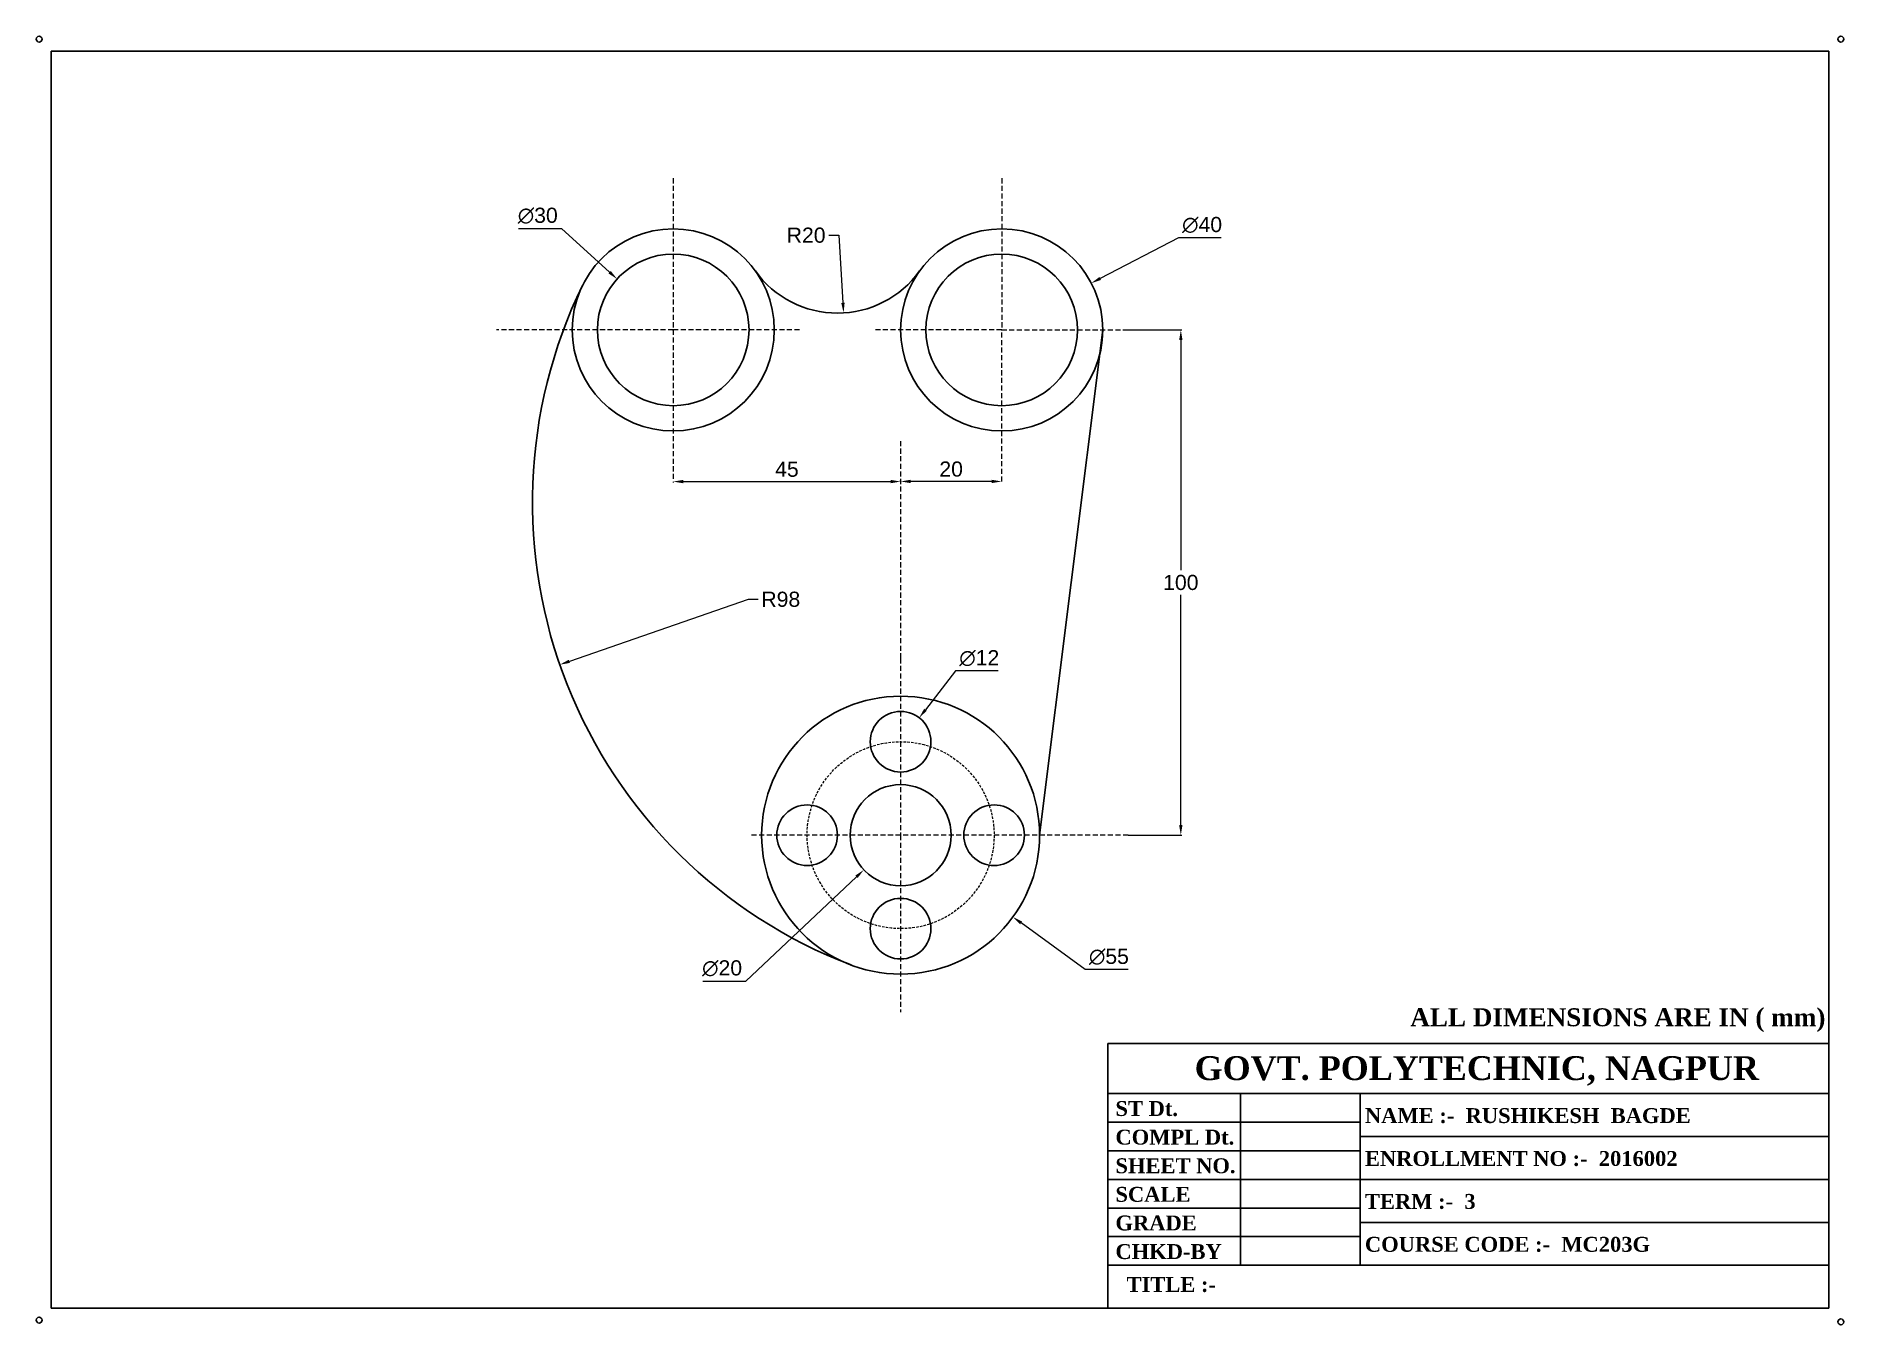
# Model space of a CAD drawing. Header units: inches. Extents: x -190 to 167, y -144 to 111.
import ezdxf

# ---------------------------------------------------------------- set-up
doc = ezdxf.new("R2010")
doc.units = ezdxf.units.IN
doc.header["$MEASUREMENT"] = 0
doc.linetypes.add('DASHEDX2', pattern=[1.5, 1, -0.5])
doc.linetypes.add('HIDDENX2', pattern=[0.75, 0.5, -0.25])
doc.styles.get("Standard").update_dxf_attribs({"font": 'arial.ttf'})
doc.dimstyles.get("Standard").update_dxf_attribs({"dimtxt": 3, "dimasz": 2, "dimexe": 0.18, "dimexo": 0.0625, "dimgap": 0.9, "dimtad": 1, "dimtih": 1, "dimtoh": 1, "dimdec": 0, "dimzin": 0, "dimdsep": 46, "dimtxsty": 'Standard', "dimcen": 0.09, "dimadec": 0, "dimazin": 0, "dimtfac": 1, "dimtdec": 0, "dimtofl": 0, "dimtmove": 0, "dimatfit": 3, "dimfxl": 1, "dimtolj": 1, "dimtzin": 0, "dimlwd": 15, "dimlwe": 15, "dimarcsym": 0})

# ---------------------------------------------------------------- blocks, each defined once
blk = doc.blocks.new('*D6')
at = {"color": 0, "lineweight": 15, "transparency": 16777216}
for p, q in [((-64.26, 22.86), (-64.26, 22.72)), ((-62.26, 22.9), (-21.26, 22.9)), ((-19.26, 22.86), (-19.26, 22.72))]:
    blk.add_line(p, q, dxfattribs=at)
at = {"color": 0, "transparency": 16777216}
for points in [[(-62.26, 23.24), (-62.26, 22.57), (-64.26, 22.9)], [(-21.26, 23.24), (-21.26, 22.57), (-19.26, 22.9)]]:
    blk.add_solid(points, dxfattribs=at)
at = {"layer": 'Defpoints', "color": 0, "transparency": 16777216}
for p in [(-64.26, 22.92), (-19.26, 22.92), (-19.26, 22.9)]:
    blk.add_point(p, dxfattribs=at)
at = {"color": 0, "transparency": 16777216, "insert": (-41.76, 25.33), "char_height": 3, "attachment_point": 5}
blk.add_mtext('\\A1;45', dxfattribs=at)
blk = doc.blocks.new('*D7')
at = {"color": 0, "lineweight": 15, "transparency": 16777216}
for p, q in [((-19.26, 22.98), (-19.26, 23.11)), ((-1.26, 22.93), (-17.26, 22.93)), ((0.74, 22.98), (0.74, 23.11))]:
    blk.add_line(p, q, dxfattribs=at)
at = {"color": 0, "transparency": 16777216}
for points in [[(-17.26, 23.26), (-17.26, 22.6), (-19.26, 22.93)], [(-1.26, 23.26), (-1.26, 22.6), (0.74, 22.93)]]:
    blk.add_solid(points, dxfattribs=at)
at = {"layer": 'Defpoints', "color": 0, "transparency": 16777216}
for p in [(-19.26, 22.93), (-19.26, 22.92), (0.74, 22.92)]:
    blk.add_point(p, dxfattribs=at)
at = {"color": 0, "transparency": 16777216, "insert": (-9.26, 25.36), "char_height": 3, "attachment_point": 5}
blk.add_mtext('\\A1;20', dxfattribs=at)
blk = doc.blocks.new('*D8')
at = {"color": 0, "linetype": 'ByBlock', "lineweight": 15, "transparency": 16777216}
for p, q in [((25.8, 52.92), (36.37, 52.92)), ((36.19, 50.92), (36.19, 5.35)), ((36.19, -45.08), (36.19, 0.49)), ((25.8, -47.08), (36.37, -47.08))]:
    blk.add_line(p, q, dxfattribs=at)
at = {"color": 0, "linetype": 'ByBlock', "transparency": 16777216}
for points in [[(35.86, 50.92), (36.52, 50.92), (36.19, 52.92)], [(35.86, -45.08), (36.52, -45.08), (36.19, -47.08)]]:
    blk.add_solid(points, dxfattribs=at)
at = {"layer": 'Defpoints', "color": 0, "linetype": 'ByBlock', "transparency": 16777216}
for p in [(25.74, 52.92), (25.74, -47.08), (36.19, -47.08)]:
    blk.add_point(p, dxfattribs=at)
at = {"color": 0, "linetype": 'ByBlock', "transparency": 16777216, "insert": (36.19, 2.92), "char_height": 3, "attachment_point": 5}
blk.add_mtext('\\A1;100', dxfattribs=at)
blk = doc.blocks.new('*D10')
at = {"color": 0, "linetype": 'ByBlock', "lineweight": 15, "transparency": 16777216}
for p, q in [((-49.46, -0.41), (-84.82, -12.68)), ((-47.46, -0.41), (-49.46, -0.41))]:
    blk.add_line(p, q, dxfattribs=at)
at = {"color": 0, "linetype": 'ByBlock', "transparency": 16777216}
blk.add_solid([(-84.93, -12.36), (-84.71, -12.99), (-86.71, -13.33)], dxfattribs=at)
at = {"layer": 'Defpoints', "color": 0, "linetype": 'ByBlock', "transparency": 16777216}
for p in [(5.88, 18.79), (-86.71, -13.33)]:
    blk.add_point(p, dxfattribs=at)
at = {"color": 0, "linetype": 'ByBlock', "transparency": 16777216, "insert": (-42.97, -0.41), "char_height": 3, "attachment_point": 5}
blk.add_mtext('\\A1;R98', dxfattribs=at)
blk = doc.blocks.new('*D11')
at = {"color": 0, "linetype": 'ByBlock', "lineweight": 15, "transparency": 16777216}
for p, q in [((-33.48, 71.65), (-31.48, 71.65)), ((-31.48, 71.65), (-30.67, 58.27))]:
    blk.add_line(p, q, dxfattribs=at)
at = {"color": 0, "linetype": 'ByBlock', "transparency": 16777216}
blk.add_solid([(-30.34, 58.29), (-31, 58.25), (-30.55, 56.28)], dxfattribs=at)
at = {"layer": 'Defpoints', "color": 0, "linetype": 'ByBlock', "transparency": 16777216}
for p in [(-31.76, 76.24), (-30.55, 56.28)]:
    blk.add_point(p, dxfattribs=at)
at = {"color": 0, "linetype": 'ByBlock', "transparency": 16777216, "insert": (-37.96, 71.65), "char_height": 3, "attachment_point": 5}
blk.add_mtext('\\A1;R20', dxfattribs=at)
blk = doc.blocks.new('*D12')
at = {"color": 0, "linetype": 'ByBlock', "lineweight": 15, "transparency": 16777216}
for p, q in [((-94.85, 72.99), (-86.4, 72.99)), ((-86.4, 72.99), (-76.85, 64.34)), ((-64.35, 52.92), (-64.17, 52.92)), ((-64.26, 52.83), (-64.26, 53.01))]:
    blk.add_line(p, q, dxfattribs=at)
at = {"color": 0, "linetype": 'ByBlock', "transparency": 16777216}
blk.add_solid([(-76.63, 64.59), (-77.08, 64.09), (-75.37, 63)], dxfattribs=at)
at = {"layer": 'Defpoints', "color": 0, "linetype": 'ByBlock', "transparency": 16777216}
for p in [(-75.37, 63), (-53.15, 42.85)]:
    blk.add_point(p, dxfattribs=at)
at = {"color": 0, "linetype": 'ByBlock', "transparency": 16777216, "insert": (-91.07, 75.51), "char_height": 3, "attachment_point": 5}
blk.add_mtext('\\A1;∅30', dxfattribs=at)
blk = doc.blocks.new('*D13')
at = {"color": 0, "linetype": 'ByBlock', "lineweight": 15, "transparency": 16777216}
for p, q in [((35.72, 71.16), (20.25, 63.09)), ((44.17, 71.16), (35.72, 71.16)), ((0.65, 52.92), (0.83, 52.92)), ((0.74, 52.83), (0.74, 53.01))]:
    blk.add_line(p, q, dxfattribs=at)
at = {"color": 0, "linetype": 'ByBlock', "transparency": 16777216}
blk.add_solid([(20.09, 63.39), (20.4, 62.8), (18.47, 62.17)], dxfattribs=at)
at = {"layer": 'Defpoints', "color": 0, "linetype": 'ByBlock', "transparency": 16777216}
for p in [(18.47, 62.17), (-16.99, 43.67)]:
    blk.add_point(p, dxfattribs=at)
at = {"color": 0, "linetype": 'ByBlock', "transparency": 16777216, "insert": (40.4, 73.68), "char_height": 3, "attachment_point": 5}
blk.add_mtext('\\A1;∅40', dxfattribs=at)
blk = doc.blocks.new('*D14')
at = {"color": 0, "linetype": 'ByBlock', "lineweight": 15, "transparency": 16777216}
for p, q in [((-8.37, -14.57), (-14.35, -22.26)), ((0.06, -14.57), (-8.37, -14.57)), ((-19.35, -28.58), (-19.17, -28.58)), ((-19.26, -28.67), (-19.26, -28.49))]:
    blk.add_line(p, q, dxfattribs=at)
at = {"color": 0, "linetype": 'ByBlock', "transparency": 16777216}
blk.add_solid([(-14.61, -22.06), (-14.09, -22.47), (-15.58, -23.84)], dxfattribs=at)
at = {"layer": 'Defpoints', "color": 0, "linetype": 'ByBlock', "transparency": 16777216}
for p in [(-15.58, -23.84), (-22.94, -33.32)]:
    blk.add_point(p, dxfattribs=at)
at = {"color": 0, "linetype": 'ByBlock', "transparency": 16777216, "insert": (-3.7, -12.06), "char_height": 3, "attachment_point": 5}
blk.add_mtext('\\A1;∅12', dxfattribs=at)
blk = doc.blocks.new('*D15')
at = {"color": 0, "linetype": 'ByBlock', "lineweight": 15, "transparency": 16777216}
for p, q in [((-19.35, -47.08), (-19.17, -47.08)), ((-19.26, -47.17), (-19.26, -46.99)), ((17.27, -73.67), (4.59, -64.44)), ((25.76, -73.67), (17.27, -73.67))]:
    blk.add_line(p, q, dxfattribs=at)
at = {"color": 0, "linetype": 'ByBlock', "transparency": 16777216}
blk.add_solid([(4.79, -64.17), (4.39, -64.71), (2.97, -63.26)], dxfattribs=at)
at = {"layer": 'Defpoints', "color": 0, "linetype": 'ByBlock', "transparency": 16777216}
for p in [(-41.49, -30.9), (2.97, -63.26)]:
    blk.add_point(p, dxfattribs=at)
at = {"color": 0, "linetype": 'ByBlock', "transparency": 16777216, "insert": (21.96, -71.16), "char_height": 3, "attachment_point": 5}
blk.add_mtext('\\A1;∅55', dxfattribs=at)
blk = doc.blocks.new('*D16')
at = {"color": 0, "linetype": 'ByBlock', "lineweight": 15, "transparency": 16777216}
for p, q in [((-19.35, -47.08), (-19.17, -47.08)), ((-19.26, -47.17), (-19.26, -46.99)), ((-49.92, -75.96), (-27.99, -55.31)), ((-58.37, -75.96), (-49.92, -75.96))]:
    blk.add_line(p, q, dxfattribs=at)
at = {"color": 0, "linetype": 'ByBlock', "transparency": 16777216}
blk.add_solid([(-28.22, -55.06), (-27.77, -55.55), (-26.54, -53.94)], dxfattribs=at)
at = {"layer": 'Defpoints', "color": 0, "linetype": 'ByBlock', "transparency": 16777216}
for p in [(-11.98, -40.22), (-26.54, -53.94)]:
    blk.add_point(p, dxfattribs=at)
at = {"color": 0, "linetype": 'ByBlock', "transparency": 16777216, "insert": (-54.59, -73.44), "char_height": 3, "attachment_point": 5}
blk.add_mtext('\\A1;∅20', dxfattribs=at)
blk = doc.blocks.new('TEMPLATE')
for p, q in [((2, -2), (2, -212)), ((299, -2), (2, -2)), ((299, -212), (299, -2)), ((178.52, -212), (178.52, -167.8)), ((178.52, -167.8), (299, -167.8)), ((299, -167.8), (299, -176.17)), ((299, -176.17), (178.52, -176.17)), ((200.7, -204.85), (200.7, -176.17)), ((220.71, -204.85), (220.71, -176.17)), ((220.71, -180.95), (178.52, -180.95)), ((299, -183.34), (220.71, -183.34)), ((220.71, -185.73), (178.52, -185.73)), ((299, -190.51), (178.52, -190.51)), ((220.71, -190.51), (178.52, -190.51)), ((220.71, -195.29), (178.52, -195.29)), ((299, -197.68), (220.71, -197.68)), ((220.71, -200.07), (178.52, -200.07)), ((299, -204.85), (178.52, -204.85)), ((2, -212), (299, -212)), ((299, -212), (178.52, -212))]:
    blk.add_line(p, q)
for centre in [(0, 0), (301, 0), (0, -214.02), (301, -214.31)]:
    blk.add_circle(centre, 0.5)
at = {"insert": (229.06, -161.92), "char_height": 3, "attachment_point": 1}
blk.add_mtext('{\\fTimes New Roman|b1|i0|c0|p18;ALL DIMENSIONS ARE IN ( mm) }', dxfattribs=at)
at = {"attachment_point": 1}
for s, width, heights, insert, char_height in [('{\\fTimes New Roman|b1|i0|c0|p18;GOVT. POLYTECHNIC, NAGPUR}', 98.5096, [0], (193.04, -169.92), 3.9838), ('{\\fTimes New Roman|b1|i0|c0|p18;ST Dt.}', 23.1638, [0], (179.81, -177.42), 2.4899), ('{\\fTimes New Roman|b1|i0|c0|p18;NAME :-  RUSHIKESH  BAGDE}', 61.0227, [0], (221.49, -178.6), 2.4899), ('{\\fTimes New Roman|b1|i0|c0|p18;COMPL Dt.}', 23.1638, [0], (179.81, -182.2), 2.4899), ('{\\fTimes New Roman|b1|i0|c0|p18;SHEET NO.}', 23.1638, [0], (179.81, -186.98), 2.4899), ('{\\fTimes New Roman|b1|i0|c0|p18;ENROLLMENT NO :-  2016002}', 56.3869, [0], (221.49, -185.77), 2.4899), ('{\\fTimes New Roman|b1|i0|c0|p18;SCALE}', 23.1638, [0], (179.81, -191.76), 2.4899), ('{\\fTimes New Roman|b1|i0|c0|p18;TERM :-  3}', 38.4876, [2.53], (221.49, -192.94), 2.4899), ('{\\fTimes New Roman|b1|i0|c0|p18;GRADE}', 23.1638, [0], (179.81, -196.54), 2.4899), ('{\\fTimes New Roman|b1|i0|c0|p18;CHKD-BY}', 23.1638, [0], (179.81, -201.32), 2.4899), ('{\\fTimes New Roman|b1|i0|c0|p18;COURSE CODE :-  MC203G}', 50.1424, [0], (221.49, -200.11), 2.4899), ('{\\fTimes New Roman|b1|i0|c0|p18;TITLE :-}', 23.1638, [0], (181.66, -206.82), 2.4899)]:
    blk.add_mtext_dynamic_manual_height_columns(s, width=width, gutter_width=12.5, heights=heights, dxfattribs=dict(at, insert=insert, char_height=char_height))

msp = doc.modelspace()

# ---------------------------------------------------------------- linework, layer by layer
msp.add_line((20.74, 52.92), (8.24, -47.08))
at = {"linetype": 'DASHEDX2', "lineweight": 15}
for points in [[(-64.26, 82.92), (-64.26, 52.92), (-64.26, 22.92)], [(0.74, 82.92), (0.74, 52.92), (25.74, 52.92)], [(-39.26, 52.92), (-64.26, 52.92), (-99.26, 52.92)], [(0.74, 22.92), (0.74, 52.92), (-24.26, 52.92)], [(-19.26, 30.92), (-19.26, -12.08), (-19.26, -47.08), (-19.26, -82.08)], [(25.75, -47.08), (-19.26, -47.08), (-49.26, -47.08)], [(25.75, -47.08), (-19.26, -47.08), (-49.26, -47.08)]]:
    msp.add_lwpolyline(points, dxfattribs=at)
for centre, radius in [((-64.26, 52.92), 20), ((0.74, 52.92), 20), ((-64.26, 52.92), 15), ((0.74, 52.92), 15), ((-19.26, -47.08), 27.5), ((-19.26, -28.58), 6), ((-19.26, -47.08), 10), ((-37.76, -47.08), 6), ((-0.76, -47.08), 6), ((-19.26, -65.58), 6)]:
    msp.add_circle(centre, radius)
at = {"linetype": 'HIDDENX2', "lineweight": 15}
msp.add_circle((-19.26, -47.08), 18.5, dxfattribs=at)
msp.add_arc((-31.76, 76.24), 20, 215.6591, 324.3409)
at = {"linetype": 'ByBlock'}
msp.add_arc((5.88, 18.79), 98, 154.0491, 249.1129, dxfattribs=at)

# ---------------------------------------------------------------- block references
at = {"linetype": 'ByBlock', "xscale": 1.18454928462838, "yscale": 1.18454928462838, "zscale": 1.18454928462838}
msp.add_blockref('TEMPLATE', (-189.74, 110.46), dxfattribs=at)

# ---------------------------------------------------------------- dimensions: what is measured, and where the dimension line sits
at = {"linetype": 'ByBlock'}
for p1, p2, picture, middle in [((-53.15, 42.85), (-75.37, 63), '*D12', (-91.07, 72.99)), ((-16.99, 43.67), (18.47, 62.17), '*D13', (40.4, 71.16)), ((-22.94, -33.32), (-15.58, -23.84), '*D14', (-3.7, -14.57)), ((-41.49, -30.9), (2.97, -63.26), '*D15', (21.96, -73.67)), ((-11.98, -40.22), (-26.54, -53.94), '*D16', (-54.59, -75.96))]:
    dim = msp.add_diameter_dim_2p(p1=p1, p2=p2, dimstyle='Standard', dxfattribs=at)
    dim.commit()
    dim.dimension.update_dxf_attribs({"geometry": picture, "text_midpoint": middle, "dimtype": 163})
for center, mpoint, picture, middle in [((-31.76, 76.24), (-30.55, 56.28), '*D11', (-37.96, 71.65)), ((5.88, 18.79), (-86.71, -13.33), '*D10', (-42.97, -0.41))]:
    dim = msp.add_radius_dim(center=center, mpoint=mpoint, dimstyle='Standard', dxfattribs=at)
    dim.commit()
    dim.dimension.update_dxf_attribs({"geometry": picture, "text_midpoint": middle, "dimtype": 164})
dim = msp.add_linear_dim(base=(36.19, -47.08), p1=(25.74, 52.92), p2=(25.74, -47.08), angle=90, dimstyle='Standard', dxfattribs=at)
dim.commit()
dim.dimension.update_dxf_attribs({"geometry": '*D8', "text_midpoint": (36.19, 2.92)})
dim = msp.add_linear_dim(base=(-19.26, 22.9), p1=(-64.26, 22.92), p2=(-19.26, 22.92), dimstyle='Standard')
dim.commit()
dim.dimension.update_dxf_attribs({"geometry": '*D6', "text_midpoint": (-41.76, 25.33)})
dim = msp.add_linear_dim(base=(-19.26, 22.93), p1=(0.74, 22.92), p2=(-19.26, 22.92), dimstyle='Standard')
dim.commit()
dim.dimension.update_dxf_attribs({"geometry": '*D7', "text_midpoint": (-9.26, 22.93), "dimtype": 160})

doc.saveas('drawing.dxf')
